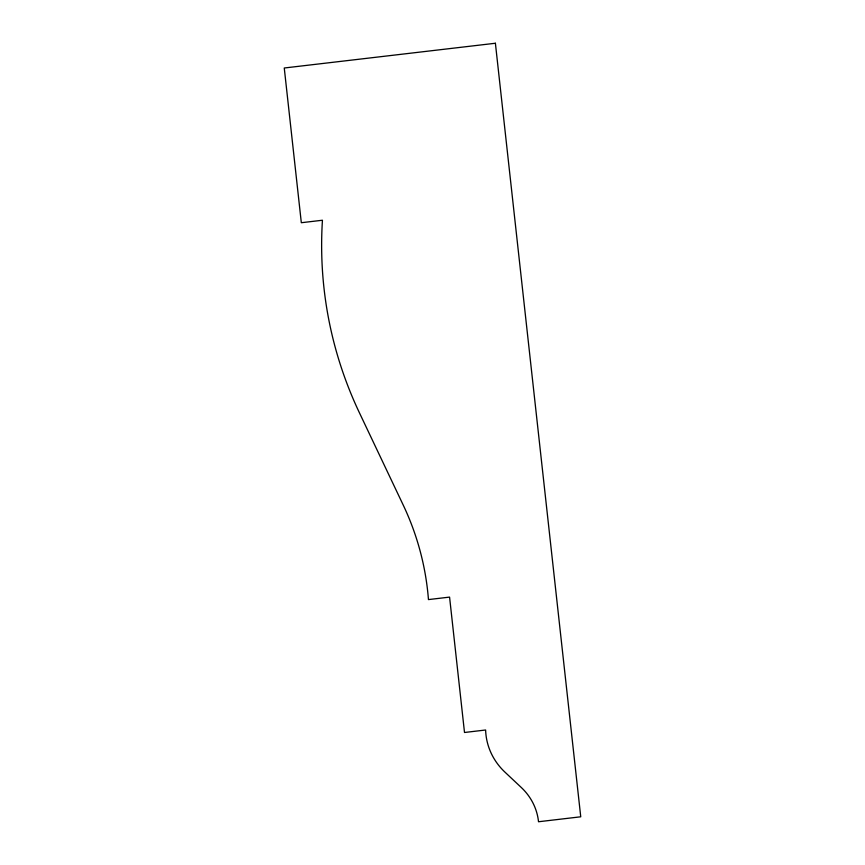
<?xml version="1.0" encoding="UTF-8"?>
<svg xmlns="http://www.w3.org/2000/svg" width="865" height="865" viewBox="0 0 865 865"><rect width="100%" height="100%" fill="white"/><g stroke="black" fill="none" stroke-linecap="round" stroke-linejoin="round"><path stroke-width="1.3" d="M495.396 43.25L284.261 68L301.323 222.716L322.44 220.24A464.624 425.115 -8.7 0 0 359.494 412.94L403.187 504.987A320.137 292.911 -8.7 0 1 428.456 599.586L449.573 597.11L464.505 732.482L485.622 730.006A70.346 64.367 -8.7 0 0 504.965 772.153L521.26 787.464A63.675 58.258 -8.7 0 1 538.517 821.75L580.739 816.798L495.396 43.25"/></g></svg>
